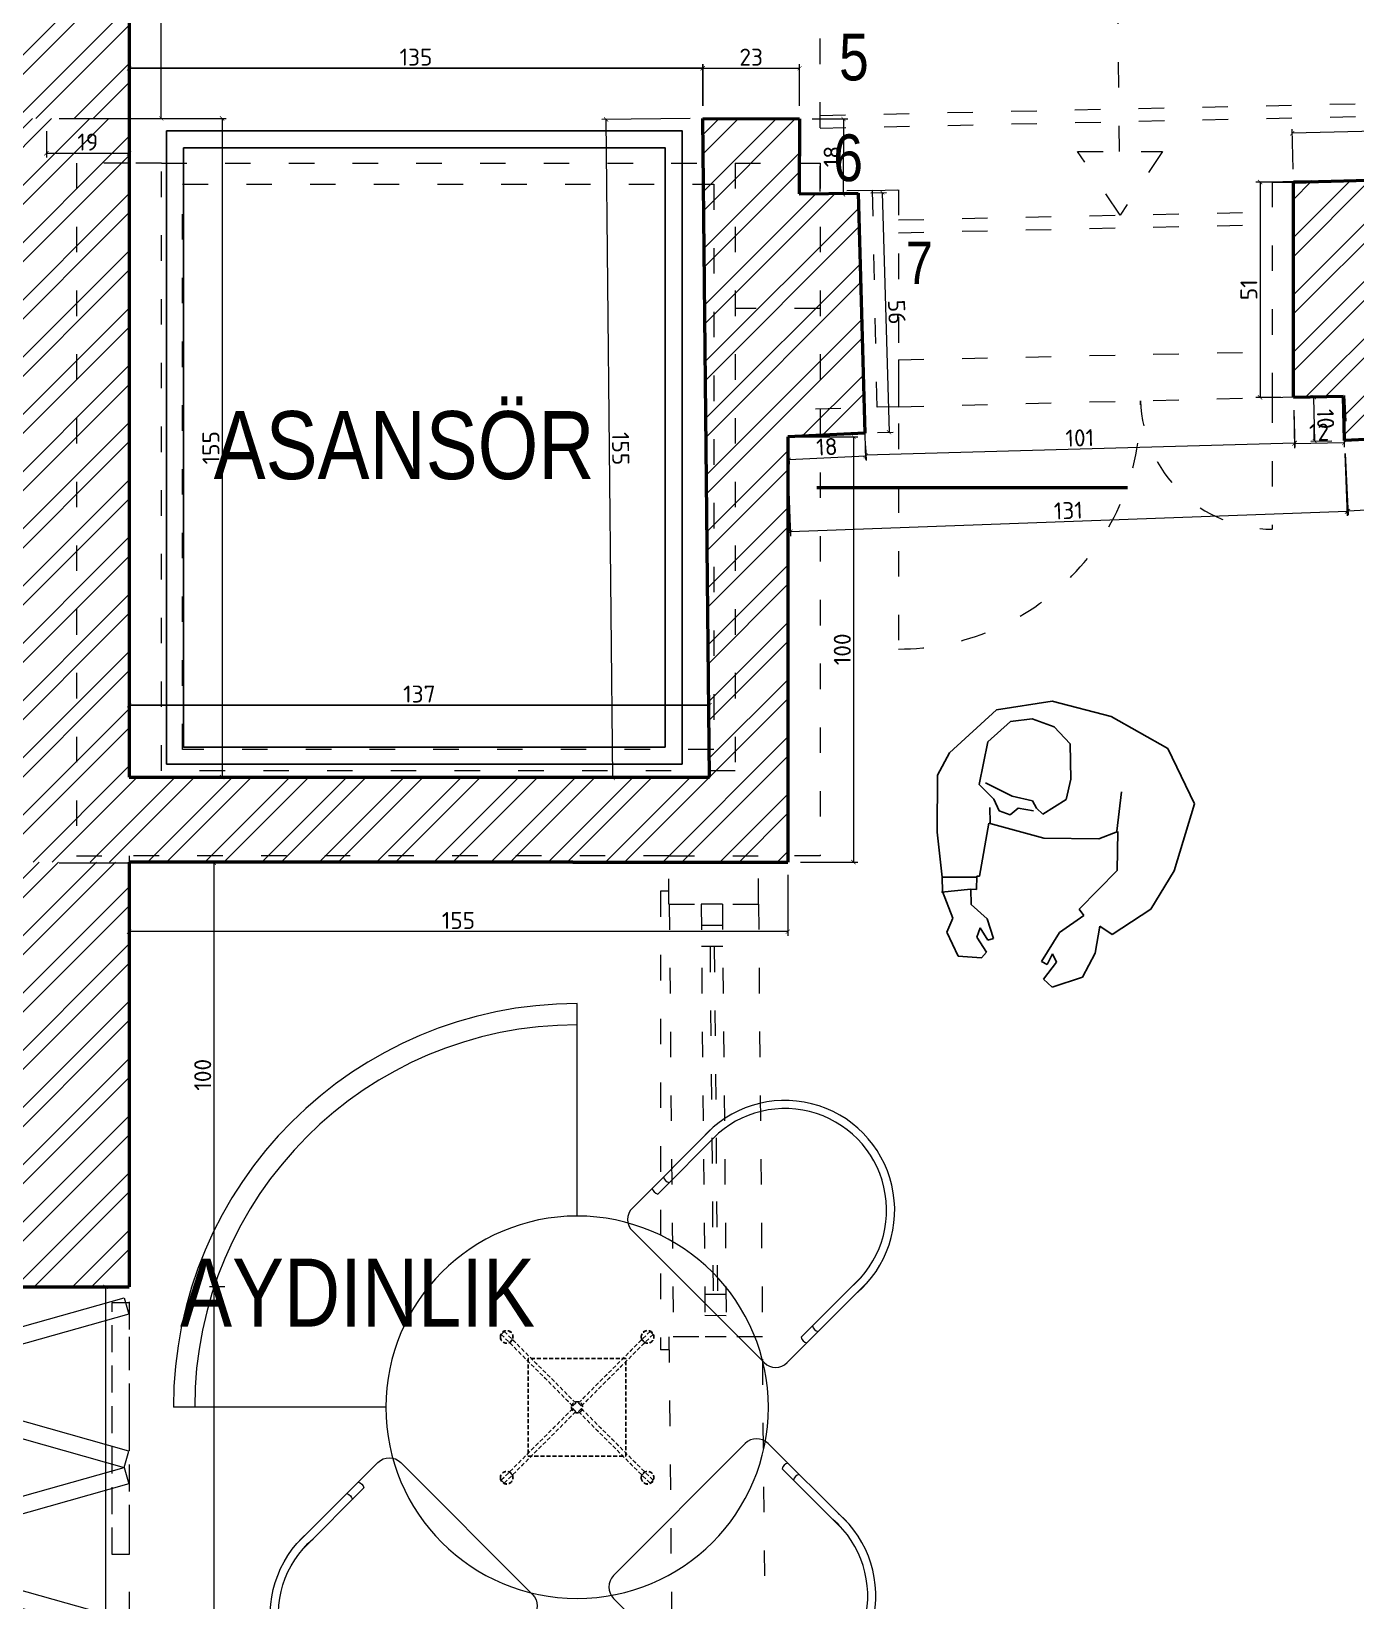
# Model space of a CAD drawing. Header units: inches. Extents: x -10121 to 9010, y 58067 to 62726.
# Drawn here: x 6745 to 7056.6, y 61065 to 61434.3 of the extents above; entities that cross this region are included whole.
import ezdxf

# ---------------------------------------------------------------- set-up
doc = ezdxf.new("R2010")
doc.units = ezdxf.units.IN
for name, pattern in [('ACAD_ISO03W100', [30, 12, -18]), ('HIDDEN', [9.525, 6.35, -3.175]), ('HIDDEN2', [4.7625, 3.175, -1.5875])]:
    doc.linetypes.add(name, pattern=pattern)
for name, color, linetype, lineweight in [('A-DUVAR 0.20', 41, 'Continuous', 20), ('A-DUVAR 0.50', 40, 'Continuous', 50), ('Auto-Olcu', 33, 'Continuous', 15), ('Auto-Silik', 251, 'Continuous', 5), ('Auto-Silik_Cizgiler', 47, 'Continuous', 9), ('Auto-SilikCizgiler', 251, 'Continuous', 9), ('Auto-Tefris', 32, 'Continuous', 9), ('DOOR', 121, 'Continuous', 25), ('MERDIVENLER', 30, 'Continuous', 25)]:
    doc.layers.add(name, color=color, linetype=linetype, lineweight=lineweight)
for name, color, linetype in [('Auto-Hidden', 8, 'HIDDEN2'), ('tefriş - ince', 9, 'Continuous'), ('VİTRACONT', 1, 'Continuous')]:
    doc.layers.add(name, color=color, linetype=linetype)
doc.styles.add('1-20', font='isocpeur.ttf', dxfattribs={"height": 4})
doc.styles.add('STYLE1', font='technic_.ttf')
doc.linetypes.add('BATTING', pattern='A,0.0001,-0.1,[134,ltypeshp.shx,S=0.1,R=0,X=-0.1,Y=0],-0.2,[134,ltypeshp.shx,S=0.1,R=180,X=0.1,Y=0],-0.1', length=0.4001)
doc.dimstyles.new('ölçü 1_20', dxfattribs={"dimtxt": 4, "dimasz": 1, "dimexe": 1, "dimexo": 3, "dimtad": 1, "dimdec": 0, "dimtxsty": '1-20', "dimblk": 'ARCHTICK', "dimcen": 1.5, "dimclrd": 256, "dimclre": 256, "dimclrt": 256, "dimadec": 0, "dimazin": 0, "dimtfac": 1, "dimtdec": 0, "dimtmove": 0, "dimatfit": 3, "dimldrblk": 'ARCHTICK', "dimfxl": 1, "dimlwd": -1, "dimlwe": -1, "dimarcsym": 0})

# ---------------------------------------------------------------- blocks, each defined once
blk = doc.blocks.new('_ARCHTICK')
at = {"color": 0, "linetype": 'ByBlock', "const_width": 0.15}
blk.add_lwpolyline([(-0.5, -0.5), (0.5, 0.5)], dxfattribs=at)
blk = doc.blocks.new('*D608')
at = {"layer": 'Auto-Olcu', "ltscale": 5, "transparency": 16777216}
for p, q in [((7517.18, 61358.31), (7517.91, 61343.73)), ((7517.86, 61344.73), (7054.86, 61321.4)), ((7054.18, 61334.97), (7054.91, 61320.4))]:
    blk.add_line(p, q, dxfattribs=at)
at = {"layer": 'DEFPOINTS', "color": 0, "ltscale": 5, "transparency": 16777216}
for p in [(7517.03, 61361.31), (7054.03, 61337.97), (7054.86, 61321.4)]:
    blk.add_point(p, dxfattribs=at)
at = {"layer": 'Auto-Olcu', "ltscale": 5, "transparency": 16777216}
for p, rotation in [((7517.86, 61344.73), 2.885342304133873), ((7054.86, 61321.4), 182.8853423041339)]:
    blk.add_blockref('_ARCHTICK', p, dxfattribs=dict(at, rotation=rotation))
at = {"layer": 'Auto-Olcu', "ltscale": 5, "transparency": 16777216, "insert": (7286.23, 61335.69), "char_height": 4, "attachment_point": 5, "rotation": 2.8853, "style": '1-20'}
blk.add_mtext('464', dxfattribs=at)
blk = doc.blocks.new('*D609')
at = {"layer": 'Auto-Olcu', "ltscale": 5, "transparency": 16777216}
for p, q in [((7050.77, 61348.3), (7045.82, 61348.17)), ((7047.07, 61337.8), (7046.82, 61348.2)), ((7051.03, 61337.89), (7046.08, 61337.77))]:
    blk.add_line(p, q, dxfattribs=at)
at = {"layer": 'DEFPOINTS', "color": 0, "ltscale": 5, "transparency": 16777216}
for p in [(7046.82, 61348.2), (7053.77, 61348.37), (7054.03, 61337.97)]:
    blk.add_point(p, dxfattribs=at)
at = {"layer": 'Auto-Olcu', "ltscale": 5, "transparency": 16777216}
for p, rotation in [((7046.82, 61348.2), 91.42838175468965), ((7047.07, 61337.8), 271.4283817546897)]:
    blk.add_blockref('_ARCHTICK', p, dxfattribs=dict(at, rotation=rotation))
at = {"layer": 'Auto-Olcu', "ltscale": 5, "transparency": 16777216, "insert": (7049.57, 61343.06), "char_height": 4, "attachment_point": 5, "rotation": 271.4284, "style": '1-20'}
blk.add_mtext('10', dxfattribs=at)
blk = doc.blocks.new('*D610')
at = {"layer": 'Auto-Olcu', "ltscale": 5, "transparency": 16777216}
for p, q in [((7042.08, 61345.16), (7042.24, 61336.23)), ((7053.82, 61345.37), (7053.99, 61336.44)), ((7053.97, 61337.44), (7042.22, 61337.23))]:
    blk.add_line(p, q, dxfattribs=at)
at = {"layer": 'DEFPOINTS', "color": 0, "ltscale": 5, "transparency": 16777216}
for p in [(7042.02, 61348.16), (7053.77, 61348.37), (7042.22, 61337.23)]:
    blk.add_point(p, dxfattribs=at)
at = {"layer": 'Auto-Olcu', "ltscale": 5, "transparency": 16777216}
for p, rotation in [((7042.22, 61337.23), 181.0545866306918), ((7053.97, 61337.44), 1.054586630691814)]:
    blk.add_blockref('_ARCHTICK', p, dxfattribs=dict(at, rotation=rotation))
at = {"layer": 'Auto-Olcu', "ltscale": 5, "transparency": 16777216, "insert": (7048.05, 61339.96), "char_height": 4, "attachment_point": 5, "rotation": 1.0546, "style": '1-20'}
blk.add_mtext('12', dxfattribs=at)
blk = doc.blocks.new('*D611')
at = {"layer": 'Auto-Olcu', "ltscale": 5, "transparency": 16777216}
for p, q in [((6941.08, 61342.3), (6941.32, 61333.56)), ((7042.11, 61345.16), (7042.35, 61336.42)), ((7042.33, 61337.42), (6941.3, 61334.56))]:
    blk.add_line(p, q, dxfattribs=at)
at = {"layer": 'DEFPOINTS', "color": 0, "ltscale": 5, "transparency": 16777216}
for p in [(7042.02, 61348.16), (6940.99, 61345.3), (6941.3, 61334.56)]:
    blk.add_point(p, dxfattribs=at)
at = {"layer": 'Auto-Olcu', "ltscale": 5, "transparency": 16777216}
for p, rotation in [((6941.3, 61334.56), 181.6220243611049), ((7042.33, 61337.42), 1.622024361104888)]:
    blk.add_blockref('_ARCHTICK', p, dxfattribs=dict(at, rotation=rotation))
at = {"layer": 'Auto-Olcu', "ltscale": 5, "transparency": 16777216, "insert": (6991.74, 61338.62), "char_height": 4, "attachment_point": 5, "rotation": 1.622, "style": '1-20'}
blk.add_mtext('101', dxfattribs=at)
blk = doc.blocks.new('*D612')
at = {"layer": 'Auto-Olcu', "ltscale": 5, "transparency": 16777216}
for p, q in [((6923.17, 61335.92), (6923.33, 61332.47)), ((6941.29, 61336.78), (6941.45, 61333.34)), ((6941.41, 61334.33), (6923.28, 61333.47))]:
    blk.add_line(p, q, dxfattribs=at)
at = {"layer": 'DEFPOINTS', "color": 0, "ltscale": 5, "transparency": 16777216}
for p in [(6923.03, 61338.91), (6941.15, 61339.77), (6923.28, 61333.47)]:
    blk.add_point(p, dxfattribs=at)
at = {"layer": 'Auto-Olcu', "ltscale": 5, "transparency": 16777216}
for p, rotation in [((6941.41, 61334.33), 2.719143751830266), ((6923.28, 61333.47), 182.7191437518302)]:
    blk.add_blockref('_ARCHTICK', p, dxfattribs=dict(at, rotation=rotation))
at = {"layer": 'Auto-Olcu', "ltscale": 5, "transparency": 16777216, "insert": (6932.22, 61336.53), "char_height": 4, "attachment_point": 5, "rotation": 2.7191, "style": '1-20'}
blk.add_mtext('18', dxfattribs=at)
blk = doc.blocks.new('*D613')
at = {"layer": 'Auto-Olcu', "ltscale": 5, "transparency": 16777216}
for p, q in [((7054.13, 61334.97), (7054.67, 61320.29)), ((6923.13, 61330.19), (6923.67, 61315.51)), ((7054.63, 61321.29), (6923.63, 61316.51))]:
    blk.add_line(p, q, dxfattribs=at)
at = {"layer": 'DEFPOINTS', "color": 0, "ltscale": 5, "transparency": 16777216}
for p in [(7054.03, 61337.97), (6923.03, 61333.19), (6923.63, 61316.51)]:
    blk.add_point(p, dxfattribs=at)
at = {"layer": 'Auto-Olcu', "ltscale": 5, "transparency": 16777216}
for p, rotation in [((7054.63, 61321.29), 2.089834020549919), ((6923.63, 61316.51), 182.0898340205499)]:
    blk.add_blockref('_ARCHTICK', p, dxfattribs=dict(at, rotation=rotation))
at = {"layer": 'Auto-Olcu', "ltscale": 5, "transparency": 16777216, "insert": (6989.04, 61321.52), "char_height": 4, "attachment_point": 5, "rotation": 2.0898, "style": '1-20'}
blk.add_mtext('131', dxfattribs=at)
blk = doc.blocks.new('*D614')
at = {"layer": 'Auto-Olcu', "ltscale": 5, "transparency": 16777216}
for p, q in [((6926.03, 61338.91), (6939.48, 61338.91)), ((6938.48, 61338.91), (6938.48, 61238.8)), ((6926.03, 61238.8), (6939.48, 61238.8))]:
    blk.add_line(p, q, dxfattribs=at)
at = {"layer": 'DEFPOINTS', "color": 0, "ltscale": 5, "transparency": 16777216}
for p in [(6923.03, 61338.91), (6923.03, 61238.8), (6938.48, 61238.8)]:
    blk.add_point(p, dxfattribs=at)
at = {"layer": 'Auto-Olcu', "ltscale": 5, "transparency": 16777216}
for p, rotation in [((6938.48, 61338.91), 90), ((6938.48, 61238.8), 270)]:
    blk.add_blockref('_ARCHTICK', p, dxfattribs=dict(at, rotation=rotation))
at = {"layer": 'Auto-Olcu', "ltscale": 5, "transparency": 16777216, "insert": (6935.85, 61288.86), "char_height": 4, "attachment_point": 5, "rotation": 90, "style": '1-20'}
blk.add_mtext('100', dxfattribs=at)
blk = doc.blocks.new('*D615')
at = {"layer": 'Auto-Olcu', "ltscale": 5, "transparency": 16777216}
for p, q in [((6768.02, 61235.8), (6768.02, 61221.42)), ((6923.03, 61235.8), (6923.03, 61221.42)), ((6923.03, 61222.42), (6768.02, 61222.42))]:
    blk.add_line(p, q, dxfattribs=at)
at = {"layer": 'DEFPOINTS', "color": 0, "ltscale": 5, "transparency": 16777216}
for p in [(6768.02, 61238.8), (6923.03, 61238.8), (6768.02, 61222.42)]:
    blk.add_point(p, dxfattribs=at)
at = {"layer": 'Auto-Olcu', "ltscale": 5, "transparency": 16777216, "rotation": 180}
blk.add_blockref('_ARCHTICK', (6768.02, 61222.42), dxfattribs=at)
at = {"layer": 'Auto-Olcu', "ltscale": 5, "transparency": 16777216}
blk.add_blockref('_ARCHTICK', (6923.03, 61222.42), dxfattribs=at)
at = {"layer": 'Auto-Olcu', "ltscale": 5, "transparency": 16777216, "insert": (6845.52, 61225.05), "char_height": 4, "attachment_point": 5, "style": '1-20'}
blk.add_mtext('155', dxfattribs=at)
blk = doc.blocks.new('*D616')
at = {"layer": 'Auto-Olcu', "ltscale": 5, "transparency": 16777216}
for p, q in [((6790.54, 61238.63), (6786.97, 61238.63)), ((6787.97, 61238.63), (6787.97, 61138.83)), ((6790.54, 61138.83), (6786.97, 61138.83))]:
    blk.add_line(p, q, dxfattribs=at)
at = {"layer": 'DEFPOINTS', "color": 0, "ltscale": 5, "transparency": 16777216}
for p in [(6793.54, 61238.63), (6787.97, 61138.83), (6793.54, 61138.83)]:
    blk.add_point(p, dxfattribs=at)
at = {"layer": 'Auto-Olcu', "ltscale": 5, "transparency": 16777216}
for p, rotation in [((6787.97, 61238.63), 90), ((6787.97, 61138.83), 270)]:
    blk.add_blockref('_ARCHTICK', p, dxfattribs=dict(at, rotation=rotation))
at = {"layer": 'Auto-Olcu', "ltscale": 5, "transparency": 16777216, "insert": (6785.34, 61188.73), "char_height": 4, "attachment_point": 5, "rotation": 90, "style": '1-20'}
blk.add_mtext('100', dxfattribs=at)
blk = doc.blocks.new('*D617')
at = {"layer": 'Auto-Olcu', "ltscale": 5, "transparency": 16777216}
for p, q in [((6751.54, 61138.83), (6763.45, 61138.83)), ((6762.45, 61138.83), (6762.45, 60654.95)), ((6751.54, 60654.95), (6763.45, 60654.95))]:
    blk.add_line(p, q, dxfattribs=at)
at = {"layer": 'DEFPOINTS', "color": 0, "ltscale": 5, "transparency": 16777216}
for p in [(6748.54, 61138.83), (6748.54, 60654.95), (6762.45, 60654.95)]:
    blk.add_point(p, dxfattribs=at)
at = {"layer": 'Auto-Olcu', "ltscale": 5, "transparency": 16777216}
for p, rotation in [((6762.45, 61138.83), 90), ((6762.45, 60654.95), 270)]:
    blk.add_blockref('_ARCHTICK', p, dxfattribs=dict(at, rotation=rotation))
at = {"layer": 'Auto-Olcu', "ltscale": 5, "transparency": 16777216, "insert": (6759.83, 60896.89), "char_height": 4, "attachment_point": 5, "rotation": 90, "style": '1-20'}
blk.add_mtext('484', dxfattribs=at)
blk = doc.blocks.new('*D619')
at = {"layer": 'Auto-Olcu', "ltscale": 5, "transparency": 16777216}
for p, q in [((6751.54, 61238.63), (6788.95, 61238.63)), ((6787.95, 61238.63), (6787.95, 60554.72)), ((6751.54, 60554.72), (6788.95, 60554.72))]:
    blk.add_line(p, q, dxfattribs=at)
at = {"layer": 'DEFPOINTS', "color": 0, "ltscale": 5, "transparency": 16777216}
for p in [(6748.54, 61238.63), (6748.54, 60554.72), (6787.95, 60554.72)]:
    blk.add_point(p, dxfattribs=at)
at = {"layer": 'Auto-Olcu', "ltscale": 5, "transparency": 16777216}
for p, rotation in [((6787.95, 61238.63), 90), ((6787.95, 60554.72), 270)]:
    blk.add_blockref('_ARCHTICK', p, dxfattribs=dict(at, rotation=rotation))
at = {"layer": 'Auto-Olcu', "ltscale": 5, "transparency": 16777216, "insert": (6785.33, 60896.67), "char_height": 4, "attachment_point": 5, "rotation": 90, "style": '1-20'}
blk.add_mtext('684', dxfattribs=at)
blk = doc.blocks.new('*D624')
at = {"layer": 'Auto-Olcu', "ltscale": 5, "transparency": 16777216}
for p, q in [((6771.03, 61413.8), (6790.9, 61413.8)), ((6789.9, 61413.8), (6789.9, 61258.8)), ((6771.03, 61258.8), (6790.9, 61258.8))]:
    blk.add_line(p, q, dxfattribs=at)
at = {"layer": 'DEFPOINTS', "color": 0, "ltscale": 5, "transparency": 16777216}
for p in [(6768.03, 61413.8), (6768.03, 61258.8), (6789.9, 61258.8)]:
    blk.add_point(p, dxfattribs=at)
at = {"layer": 'Auto-Olcu', "ltscale": 5, "transparency": 16777216}
for p, rotation in [((6789.9, 61413.8), 90), ((6789.9, 61258.8), 270)]:
    blk.add_blockref('_ARCHTICK', p, dxfattribs=dict(at, rotation=rotation))
at = {"layer": 'Auto-Olcu', "ltscale": 5, "transparency": 16777216, "insert": (6787.27, 61336.3), "char_height": 4, "attachment_point": 5, "rotation": 90, "style": '1-20'}
blk.add_mtext('155', dxfattribs=at)
blk = doc.blocks.new('*D626')
at = {"layer": 'Auto-Olcu', "ltscale": 5, "transparency": 16777216}
for p, q in [((6900.03, 61413.77), (6879.28, 61413.56)), ((6881.86, 61258.57), (6880.28, 61413.57)), ((6901.6, 61258.77), (6880.86, 61258.56))]:
    blk.add_line(p, q, dxfattribs=at)
at = {"layer": 'DEFPOINTS', "color": 0, "ltscale": 5, "transparency": 16777216}
for p in [(6880.28, 61413.57), (6903.03, 61413.8), (6904.6, 61258.8)]:
    blk.add_point(p, dxfattribs=at)
at = {"layer": 'Auto-Olcu', "ltscale": 5, "transparency": 16777216}
for p, rotation in [((6880.28, 61413.57), 90.5818153687293), ((6881.86, 61258.57), 270.5818153687293)]:
    blk.add_blockref('_ARCHTICK', p, dxfattribs=dict(at, rotation=rotation))
at = {"layer": 'Auto-Olcu', "ltscale": 5, "transparency": 16777216, "insert": (6883.69, 61336.1), "char_height": 4, "attachment_point": 5, "rotation": 270.5818, "style": '1-20'}
blk.add_mtext('155', dxfattribs=at)
blk = doc.blocks.new('*D627')
at = {"layer": 'Auto-Olcu', "ltscale": 5, "transparency": 16777216}
for p, q in [((6748.56, 61410.81), (6748.55, 61404.61)), ((6768.02, 61410.8), (6768.02, 61404.61)), ((6748.55, 61405.61), (6768.02, 61405.61))]:
    blk.add_line(p, q, dxfattribs=at)
at = {"layer": 'DEFPOINTS', "color": 0, "ltscale": 5, "transparency": 16777216}
for p in [(6748.56, 61413.81), (6768.03, 61413.8), (6768.02, 61405.61)]:
    blk.add_point(p, dxfattribs=at)
at = {"layer": 'Auto-Olcu', "ltscale": 5, "transparency": 16777216}
for p, rotation in [((6748.55, 61405.61), 179.9821032922821), ((6768.02, 61405.61), 359.9821032922821)]:
    blk.add_blockref('_ARCHTICK', p, dxfattribs=dict(at, rotation=rotation))
at = {"layer": 'Auto-Olcu', "ltscale": 5, "transparency": 16777216, "insert": (6758.29, 61408.23), "char_height": 4, "attachment_point": 5, "rotation": 359.9821, "style": '1-20'}
blk.add_mtext('19', dxfattribs=at)
blk = doc.blocks.new('*D629')
at = {"layer": 'Auto-Olcu', "ltscale": 5, "transparency": 16777216}
for p, q in [((6903.03, 61416.8), (6903.03, 61426.61)), ((6903.03, 61425.61), (6925.79, 61425.61)), ((6925.79, 61416.75), (6925.79, 61426.61))]:
    blk.add_line(p, q, dxfattribs=at)
at = {"layer": 'DEFPOINTS', "color": 0, "ltscale": 5, "transparency": 16777216}
for p in [(6925.79, 61425.61), (6903.03, 61413.8), (6925.79, 61413.75)]:
    blk.add_point(p, dxfattribs=at)
at = {"layer": 'Auto-Olcu', "ltscale": 5, "transparency": 16777216, "rotation": 180}
blk.add_blockref('_ARCHTICK', (6903.03, 61425.61), dxfattribs=at)
at = {"layer": 'Auto-Olcu', "ltscale": 5, "transparency": 16777216}
blk.add_blockref('_ARCHTICK', (6925.79, 61425.61), dxfattribs=at)
at = {"layer": 'Auto-Olcu', "ltscale": 5, "transparency": 16777216, "insert": (6914.41, 61428.23), "char_height": 4, "attachment_point": 5, "style": '1-20'}
blk.add_mtext('23', dxfattribs=at)
blk = doc.blocks.new('*D630')
at = {"layer": 'Auto-Olcu', "ltscale": 5, "transparency": 16777216}
for p, q in [((6928.79, 61413.73), (6937.13, 61413.68)), ((6936.13, 61413.68), (6936.02, 61395.96)), ((6928.68, 61396.01), (6937.02, 61395.96))]:
    blk.add_line(p, q, dxfattribs=at)
at = {"layer": 'DEFPOINTS', "color": 0, "ltscale": 5, "transparency": 16777216}
for p in [(6925.79, 61413.75), (6925.68, 61396.03), (6936.02, 61395.96)]:
    blk.add_point(p, dxfattribs=at)
at = {"layer": 'Auto-Olcu', "ltscale": 5, "transparency": 16777216}
for p, rotation in [((6936.13, 61413.68), 89.63856611540585), ((6936.02, 61395.96), 269.6385661154059)]:
    blk.add_blockref('_ARCHTICK', p, dxfattribs=dict(at, rotation=rotation))
at = {"layer": 'Auto-Olcu', "ltscale": 5, "transparency": 16777216, "insert": (6933.45, 61404.84), "char_height": 4, "attachment_point": 5, "rotation": 89.6386, "style": '1-20'}
blk.add_mtext('18', dxfattribs=at)
blk = doc.blocks.new('*D631')
at = {"layer": 'Auto-Olcu', "ltscale": 5, "transparency": 16777216}
for p, q in [((6942.55, 61396.29), (6946.25, 61396.4)), ((6945.25, 61396.37), (6946.85, 61339.94)), ((6944.15, 61339.86), (6947.85, 61339.96))]:
    blk.add_line(p, q, dxfattribs=at)
at = {"layer": 'DEFPOINTS', "color": 0, "ltscale": 5, "transparency": 16777216}
for p in [(6939.55, 61396.21), (6941.15, 61339.77), (6946.85, 61339.94)]:
    blk.add_point(p, dxfattribs=at)
at = {"layer": 'Auto-Olcu', "ltscale": 5, "transparency": 16777216}
for p, rotation in [((6945.25, 61396.37), 91.62202436107081), ((6946.85, 61339.94), 271.6220243610708)]:
    blk.add_blockref('_ARCHTICK', p, dxfattribs=dict(at, rotation=rotation))
at = {"layer": 'Auto-Olcu', "ltscale": 5, "transparency": 16777216, "insert": (6948.68, 61368.23), "char_height": 4, "attachment_point": 5, "rotation": 271.622, "style": '1-20'}
blk.add_mtext('56', dxfattribs=at)
blk = doc.blocks.new('*D632')
at = {"layer": 'Auto-Olcu', "ltscale": 5, "transparency": 16777216}
for p, q in [((7039.02, 61398.83), (7033.16, 61398.83)), ((7034.16, 61398.83), (7034.16, 61348.16)), ((7039.02, 61348.16), (7033.16, 61348.16))]:
    blk.add_line(p, q, dxfattribs=at)
at = {"layer": 'DEFPOINTS', "color": 0, "ltscale": 5, "transparency": 16777216}
for p in [(7042.02, 61398.83), (7034.16, 61348.16), (7042.02, 61348.16)]:
    blk.add_point(p, dxfattribs=at)
at = {"layer": 'Auto-Olcu', "ltscale": 5, "transparency": 16777216}
for p, rotation in [((7034.16, 61398.83), 90), ((7034.16, 61348.16), 270)]:
    blk.add_blockref('_ARCHTICK', p, dxfattribs=dict(at, rotation=rotation))
at = {"layer": 'Auto-Olcu', "ltscale": 5, "transparency": 16777216, "insert": (7031.53, 61373.49), "char_height": 4, "attachment_point": 5, "rotation": 90, "style": '1-20'}
blk.add_mtext('51', dxfattribs=at)
blk = doc.blocks.new('*D633')
at = {"layer": 'Auto-Olcu', "ltscale": 5, "transparency": 16777216}
for p, q in [((6751.56, 61557.46), (6776.59, 61557.46)), ((6775.59, 61413.81), (6775.59, 61557.46)), ((6751.56, 61413.81), (6776.59, 61413.81))]:
    blk.add_line(p, q, dxfattribs=at)
at = {"layer": 'DEFPOINTS', "color": 0, "ltscale": 5, "transparency": 16777216}
for p in [(6748.56, 61557.46), (6775.59, 61557.46), (6748.56, 61413.81)]:
    blk.add_point(p, dxfattribs=at)
at = {"layer": 'Auto-Olcu', "ltscale": 5, "transparency": 16777216}
for p, rotation in [((6775.59, 61557.46), 90), ((6775.59, 61413.81), 270)]:
    blk.add_blockref('_ARCHTICK', p, dxfattribs=dict(at, rotation=rotation))
at = {"layer": 'Auto-Olcu', "ltscale": 5, "transparency": 16777216, "insert": (6772.96, 61485.63), "char_height": 4, "attachment_point": 5, "rotation": 90, "style": '1-20'}
blk.add_mtext('144', dxfattribs=at)
blk = doc.blocks.new('*D661')
at = {"layer": 'Auto-Olcu', "ltscale": 5, "transparency": 16777216}
for p, q in [((7192.85, 61414.38), (7041.71, 61410.3)), ((7193.08, 61405.91), (7192.82, 61415.38)), ((7041.94, 61401.83), (7041.68, 61411.3))]:
    blk.add_line(p, q, dxfattribs=at)
at = {"layer": 'DEFPOINTS', "color": 0, "ltscale": 5, "transparency": 16777216}
for p in [(7041.71, 61410.3), (7193.16, 61402.91), (7042.02, 61398.83)]:
    blk.add_point(p, dxfattribs=at)
at = {"layer": 'Auto-Olcu', "ltscale": 5, "transparency": 16777216}
for p, rotation in [((7192.85, 61414.38), 1.545318597357266), ((7041.71, 61410.3), 181.5453185973573)]:
    blk.add_blockref('_ARCHTICK', p, dxfattribs=dict(at, rotation=rotation))
at = {"layer": 'Auto-Olcu', "ltscale": 5, "transparency": 16777216, "insert": (7117.21, 61414.97), "char_height": 4, "attachment_point": 5, "rotation": 1.5453, "style": '1-20'}
blk.add_mtext('151', dxfattribs=at)
blk = doc.blocks.new('KŞKLŞ')
at = {"layer": 'tefriş - ince'}
for p, q in [((25415.28, -39871.56), (25402.32, -39875.06)), ((25421.12, -39872.84), (25415.28, -39871.56)), ((25433.87, -39880.77), (25421.12, -39872.84)), ((25402.32, -39875.06), (25392.5, -39879.01)), ((25389.25, -39880.04), (25383.87, -39884.09)), ((25391.54, -39886.35), (25389.06, -39879.81)), ((25392.5, -39879.01), (25389.25, -39880.04)), ((25394.67, -39887), (25392.49, -39879.22)), ((25415.82, -39881.56), (25413.39, -39885.83)), ((25426.04, -39880.83), (25415.82, -39881.56)), ((25432.11, -39884.66), (25426.04, -39880.83)), ((25439.34, -39892.82), (25433.87, -39880.77)), ((25380.31, -39883.62), (25375.56, -39887.72)), ((25383.87, -39884.09), (25380.31, -39883.62)), ((25416.57, -39882.89), (25415.22, -39889.78)), ((25434.08, -39889.47), (25432.11, -39884.66)), ((25375.56, -39887.72), (25376.65, -39893.1)), ((25385.84, -39891.87), (25388.08, -39887.37)), ((25388.08, -39887.37), (25391.54, -39886.35)), ((25391.54, -39886.35), (25391.87, -39887.65)), ((25391.87, -39887.65), (25394.9, -39886.81)), ((25394.9, -39886.81), (25395.06, -39887.46)), ((25395.06, -39887.46), (25407.64, -39886.26)), ((25407.64, -39886.26), (25407.72, -39899.61)), ((25407.84, -39886.49), (25411.3, -39885.47)), ((25411.13, -39887.79), (25410.93, -39890.53)), ((25413.39, -39885.83), (25411.13, -39887.79)), ((25378.29, -39893.85), (25381.06, -39890.67)), ((25381.06, -39890.67), (25383.38, -39890.84)), ((25383.38, -39890.84), (25381.07, -39893.42)), ((25381.84, -39894.54), (25385.84, -39891.87)), ((25410.93, -39890.53), (25412.94, -39891.94)), ((25412.94, -39891.94), (25413.31, -39895.57)), ((25415.22, -39889.78), (25415.49, -39894.67)), ((25433.68, -39894.95), (25434.08, -39889.47)), ((25376.65, -39893.1), (25378.29, -39893.85)), ((25381.07, -39893.42), (25381.84, -39894.54)), ((25414.12, -39896.06), (25413.14, -39897.89)), ((25415.49, -39894.67), (25414.12, -39896.06)), ((25430.8, -39899.61), (25433.68, -39894.95)), ((25439.56, -39907.24), (25439.34, -39892.82)), ((25407.72, -39899.61), (25411.04, -39912.15)), ((25413.14, -39897.89), (25417.9, -39902.27)), ((25422.79, -39901.99), (25430.8, -39899.61)), ((25417.9, -39902.27), (25422.79, -39901.99)), ((25379.66, -39906.88), (25379.34, -39908.34)), ((25387.33, -39909.14), (25379.66, -39906.88)), ((25435.93, -39922.02), (25439.56, -39907.24)), ((25375.73, -39908.5), (25374.49, -39910.95)), ((25374.49, -39910.95), (25378.69, -39917.19)), ((25380.47, -39910.33), (25375.73, -39908.5)), ((25379.34, -39908.34), (25382.05, -39908.96)), ((25382.05, -39908.96), (25380.47, -39910.33)), ((25392.72, -39913.56), (25387.33, -39909.14)), ((25393.88, -39912.16), (25392.72, -39913.56)), ((25405.08, -39918.28), (25393.88, -39912.16)), ((25411.04, -39912.15), (25413.93, -39915.96)), ((25413.95, -39915.75), (25423.16, -39914.31)), ((25378.69, -39917.19), (25384.95, -39918.5)), ((25384.95, -39918.5), (25391.35, -39917.91)), ((25391.35, -39917.91), (25390.26, -39921.22)), ((25413.93, -39915.96), (25405.08, -39918.28)), ((25390.26, -39921.22), (25398.41, -39928.38)), ((25425.07, -39931.61), (25435.93, -39922.02)), ((25398.41, -39928.38), (25408.58, -39931.25)), ((25408.58, -39931.25), (25425.07, -39931.61))]:
    blk.add_line(p, q, dxfattribs=at)
blk = doc.blocks.new('45')
at = {"layer": 'Auto-Hidden', "ltscale": 0.3}
for p, q in [((177649.71, -24069.94), (177649.01, -24070.65)), ((177665.85, -24087.49), (177649.01, -24070.65)), ((177666.56, -24086.79), (177649.71, -24069.94)), ((177667.19, -24086.79), (177684.03, -24069.94)), ((177667.89, -24087.49), (177684.74, -24070.65)), ((177684.03, -24069.94), (177684.74, -24070.65)), ((177651.63, -24071.85), (177650.92, -24072.56)), ((177682.12, -24071.85), (177682.82, -24072.56)), ((177665.85, -24088.12), (177649.01, -24104.97)), ((177666.56, -24088.83), (177649.71, -24105.67)), ((177666.56, -24086.79), (177665.85, -24087.49)), ((177666.56, -24088.83), (177665.85, -24088.12)), ((177667.19, -24086.79), (177667.89, -24087.49)), ((177667.19, -24088.83), (177667.89, -24088.12)), ((177667.19, -24088.83), (177684.03, -24105.67)), ((177667.89, -24088.12), (177684.74, -24104.97)), ((177651.63, -24103.76), (177650.92, -24103.05)), ((177682.12, -24103.76), (177682.82, -24103.05)), ((177649.71, -24105.67), (177649.01, -24104.97)), ((177684.03, -24105.67), (177684.74, -24104.97))]:
    blk.add_line(p, q, dxfattribs=at)
blk.add_lwpolyline([(177678.37, -24099.31), (177655.37, -24099.31), (177655.37, -24076.31), (177678.37, -24076.31)], close=True, dxfattribs=at)
for centre, radius in [((177650.29, -24071.24), 1.48), ((177683.45, -24071.24), 1.48), ((177666.87, -24087.81), 1.32), ((177650.29, -24104.38), 1.48), ((177683.45, -24104.38), 1.48)]:
    blk.add_circle(centre, radius, dxfattribs=at)
at = {"layer": 'Auto-Tefris', "linetype": 'Continuous'}
blk.add_circle((177666.87, -24087.81), 45, dxfattribs=at)
blk = doc.blocks.new('RT2')
at = {"layer": 'Auto-Tefris'}
for p, q in [((142.89, -17093.63), (114.98, -17118.61)), ((190.59, -17139.05), (150.31, -17094.04)), ((137.92, -17101.6), (116.81, -17120.49)), ((162.74, -17171.03), (190.18, -17146.47)), ((161.05, -17169.01), (181.71, -17150.52)), ((114.32, -17166.72), (114.35, -17166.76)), ((114.35, -17166.76), (114.32, -17166.72))]:
    blk.add_line(p, q, dxfattribs=at)
for centre, radius, start, end in [((146.39, -17097.54), 5.25, 41.8311, 131.8311), ((135.4, -17102.1), 2.58, 11.2162, 72.446), ((131.48, -17105.6), 2.58, 11.2162, 72.446), ((140.83, -17143.03), 35.56, 127.0222, 315.6258), ((140.83, -17143.03), 32.93, 127.0222, 315.6258), ((186.68, -17142.55), 5.25, 311.8311, 41.8311), ((180.94, -17152.98), 2.58, 11.2162, 72.446), ((177.02, -17156.48), 2.58, 11.2162, 72.446)]:
    blk.add_arc(centre, radius, start, end, dxfattribs=at)

msp = doc.modelspace()

# ---------------------------------------------------------------- hatches: boundary and pattern name
at = {"layer": 'Auto-Silik_Cizgiler'}
h = msp.add_hatch(dxfattribs=at)
h.set_pattern_fill('ANSI32', color=256)
h.set_pattern_definition([(45, (28808.922, 46545.344), (-6.735192, 6.735192), []), (45, (28813.412, 46545.344), (-6.735192, 6.735192), [])])
h.paths.add_polyline_path([(6768.02, 61413.81), (6733.54, 61413.81), (6733.54, 61557.46), (6768.02, 61557.46)])
h = msp.add_hatch(dxfattribs=at)
h.set_pattern_fill('ANSI32', color=256)
h.set_pattern_definition([(45, (-13463.558, 83650.127), (-6.735192, 6.735192), []), (45, (-13459.067, 83650.127), (-6.735192, 6.735192), [])])
h.paths.add_polyline_path([(6733.54, 61338.39), (6733.54, 61364.22), (6733.54, 61413.81), (6768.03, 61413.8), (6768.03, 61258.8), (6904.6, 61258.8), (6903.03, 61413.76), (6925.79, 61413.75), (6925.68, 61396.03), (6939.55, 61396.21), (6941.15, 61339.77), (6923.03, 61338.91), (6923.03, 61238.8), (6733.54, 61238.8), (6733.54, 61339.1)])
h = msp.add_hatch(dxfattribs=at)
h.set_pattern_fill('ANSI32', color=256)
h.set_pattern_definition([(45, (27518.6635, 50678.464), (-6.735192, 6.735192), []), (45, (27523.154, 50678.464), (-6.735192, 6.735192), [])])
h.paths.add_polyline_path([(6733.54, 61238.8), (6768.02, 61238.8), (6768.02, 61138.83), (6733.54, 61138.83)])

# ---------------------------------------------------------------- linework, layer by layer
at = {"layer": 'A-DUVAR 0.20', "linetype": 'ACAD_ISO03W100', "ltscale": 0.5}
msp.add_line((6768.03, 61364.22), (6768.03, 61701.08), dxfattribs=at)
at = {"layer": 'A-DUVAR 0.50'}
for p, q in [((6768.01, 61557.46), (6768.03, 61413.81)), ((6768.03, 61413.81), (6768.03, 61413.8)), ((6768.03, 61413.8), (6768.03, 61258.8)), ((6903.03, 61413.76), (6925.79, 61413.75)), ((6904.6, 61258.8), (6903.03, 61413.76)), ((6925.79, 61413.75), (6925.68, 61396.03)), ((7042.02, 61398.83), (7193.16, 61402.91)), ((7042.02, 61348.16), (7042.02, 61398.83)), ((6925.68, 61396.03), (6939.55, 61396.21)), ((6939.55, 61396.21), (6941.15, 61339.77)), ((7517.03, 61361.31), (7054.03, 61337.97)), ((7053.77, 61348.37), (7042.02, 61348.16)), ((7054.03, 61337.97), (7053.77, 61348.37)), ((6941.15, 61339.77), (6923.03, 61338.91)), ((6768.03, 61258.8), (6904.6, 61258.8)), ((6768.02, 61238.8), (6768.02, 61138.83)), ((6768.02, 61238.8), (6768.02, 61138.83)), ((6733.48, 61138.83), (6768.02, 61138.83)), ((6733.48, 61138.83), (6768.02, 61138.83))]:
    msp.add_line(p, q, dxfattribs=at)
for points in [[(6923.03, 61338.91), (6923.03, 61238.8)], [(6872.42, 61238.8), (6768.02, 61238.8)], [(6872.42, 61238.8), (6923.03, 61238.8)]]:
    msp.add_lwpolyline(points, dxfattribs=at)
at = {"layer": 'A-DUVAR 0.50', "linetype": 'BATTING', "ltscale": 15}
msp.add_lwpolyline([(6929.84, 61326.96), (7002.93, 61326.96)], dxfattribs=at)
at = {"layer": 'Auto-Silik', "linetype": 'HIDDEN'}
msp.add_lwpolyline([(6768.02, 61075.83), (6764.02, 61075.83), (6764.02, 61135.12), (6768.02, 61135.12)], close=True, dxfattribs=at)
at = {"layer": 'Auto-Silik_Cizgiler'}
for p, q in [((7042.02, 61354.33), (7087.75, 61400.06)), ((7042.02, 61358.82), (7083.14, 61399.94)), ((7042.02, 61367.8), (7073.91, 61399.69)), ((7042.02, 61372.29), (7069.3, 61399.56)), ((7042.02, 61381.27), (7060.07, 61399.32)), ((7042.02, 61385.76), (7055.45, 61399.19)), ((7042.02, 61394.74), (7046.22, 61398.94)), ((7045.04, 61348.37), (7096.98, 61400.31)), ((7049.53, 61348.37), (7101.6, 61400.44)), ((7053.88, 61343.74), (7110.83, 61400.69)), ((7053.99, 61339.36), (7115.44, 61400.81))]:
    msp.add_line(p, q, dxfattribs=at)
at = {"layer": 'Auto-SilikCizgiler', "color": 1, "linetype": 'ACAD_ISO03W100', "ltscale": 0.5, "true_color": 0xe60000}
for p, q in [((6768.05, 61403.3), (6768.05, 61557.66)), ((6930.61, 61396.61), (6930.61, 61464.54)), ((6768.05, 61403.3), (6755.61, 61403.3)), ((6755.61, 61403.3), (6755.61, 61240.3)), ((6775.61, 61403.3), (6768.05, 61403.3)), ((6775.61, 61403.3), (6910.61, 61403.3)), ((6910.61, 61403.3), (6930.61, 61403.3)), ((6930.61, 61403.3), (6930.61, 61345.5)), ((7042.04, 61399.02), (7042.05, 61348.27)), ((6944.05, 61345.83), (6942.95, 61396.88)), ((6930.61, 61369.05), (6910.61, 61369.05)), ((6949.05, 61357), (6949.05, 61288.94)), ((6929.54, 61345.47), (6944.05, 61345.83)), ((6949.05, 61345.95), (7037.05, 61348.15)), ((7037.05, 61348.15), (7037.05, 61317.14)), ((7042.05, 61348.27), (7054.05, 61348.57)), ((6930.61, 61345.5), (6930.61, 61240.3)), ((6755.61, 61240.3), (6768.05, 61240.3)), ((6895.06, 61240.3), (6768.05, 61240.3)), ((6768.05, 61240.3), (6768.05, 61127.05)), ((6895.06, 61228.88), (6895.06, 61240.3)), ((6895.06, 61240.3), (6916.12, 61240.3)), ((6930.61, 61240.3), (6916.12, 61240.3)), ((6916.12, 61228.89), (6916.12, 61240.3)), ((6895.06, 61228.88), (6916.12, 61228.89)), ((6902.63, 61228.88), (6903.58, 61127.05)), ((6907.63, 61228.89), (6908.58, 61127.04)), ((6916.12, 61228.89), (6917.07, 61127.03)), ((6904.72, 61218.89), (6905.48, 61137.04)), ((6905.72, 61218.89), (6906.48, 61137.04)), ((6768.05, 61127.05), (6768.05, 61031.79)), ((6895.06, 61127.05), (6895.95, 61031.79)), ((6917.07, 61127.03), (6895.06, 61127.05)), ((6918.02, 61025.79), (6917.07, 61127.03))]:
    msp.add_line(p, q, dxfattribs=at)
for points in [[(7001.06, 61406.05), (7000.68, 61441.05), (7000.41, 61466.05), (7000.13, 61491.05), (6999.86, 61516.05), (6999.4, 61558.19)], [(6930.61, 61414.52), (7072.2, 61417.6)], [(6930.67, 61411.53), (7071.36, 61414.58)], [(6910.61, 61403.3), (6910.61, 61260.3), (6775.61, 61260.3), (6775.61, 61403.3)], [(7196.14, 61402.35), (7042.04, 61399.02)], [(7037.05, 61398.91), (7037.05, 61348.15), (7042.05, 61348.27), (7042.04, 61399.02)], [(7037.05, 61398.91), (7042.04, 61399.02)], [(6942.95, 61396.88), (6930.61, 61396.61)], [(6949.05, 61397.01), (6949.05, 61345.95), (6944.05, 61345.83), (6942.95, 61396.88), (6949.05, 61397.01)], [(6949.05, 61389.92), (7037.05, 61391.83)], [(6949.05, 61386.92), (7037.11, 61388.83)], [(6949.05, 61357), (7037.05, 61358.91)], [(7054.05, 61348.57), (7054.58, 61338.02)], [(7095.34, 61340.09), (7054.58, 61338.02)], [(6895.06, 61231.92), (6893.07, 61231.93)], [(6893.07, 61231.93), (6893.1, 61123.99)], [(6895.12, 61228.88), (6896.07, 61127.02)], [(6907.63, 61228.89), (6902.63, 61228.89)], [(6907.67, 61223.89), (6902.67, 61223.89)], [(6907.72, 61218.89), (6902.72, 61218.89)], [(6908.48, 61137.04), (6903.48, 61137.05)], [(6908.53, 61132.04), (6903.53, 61132.05)], [(6908.56, 61127.04), (6903.58, 61127.05)], [(6895.09, 61124.01), (6893.1, 61123.99)]]:
    msp.add_lwpolyline(points, dxfattribs=at)
for points in [[(7001.22, 61391.05), (6991.22, 61406.05), (7011.22, 61406.05), (7001.22, 61391.05)], [(6780.61, 61398.3), (6905.61, 61398.3), (6905.61, 61265.3), (6780.61, 61265.3)]]:
    msp.add_lwpolyline(points, close=True, dxfattribs=at)
for centre, radius, start, end in [((6949.05, 61345.95), 57.02, 270, 1.4284), ((7037.05, 61348.15), 31.01, 181.4284, 270)]:
    msp.add_arc(centre, radius, start, end, dxfattribs=at)
at = {"layer": 'Auto-Tefris', "ltscale": 2}
for p, q in [((6873.45, 61155.48), (6873.45, 61205.48)), ((6828.45, 61110.48), (6778.45, 61110.48))]:
    msp.add_line(p, q, dxfattribs=at)
for points in [[(6710.88, 61116.29), (6709.79, 61120.14), (6766.85, 61136.26), (6767.94, 61132.41)], [(6710.88, 61116.29), (6709.79, 61112.44), (6766.85, 61096.32), (6767.94, 61100.17)], [(6710.88, 61076.34), (6709.79, 61080.19), (6766.85, 61096.32), (6767.94, 61092.47)], [(6710.88, 61076.34), (6709.79, 61072.49), (6766.85, 61056.37), (6767.94, 61060.22)]]:
    msp.add_lwpolyline(points, close=True, dxfattribs=at)
for radius in [95, 90]:
    msp.add_arc((6873.45, 61110.48), radius, 90, 180, dxfattribs=at)
at = {"layer": 'DOOR'}
msp.add_lwpolyline([(7037.03, 61398.72), (7042.02, 61398.83)], dxfattribs=at)
at = {"layer": 'MERDIVENLER'}
for points in [[(6776.82, 61410.91), (6898.14, 61410.91), (6898.14, 61261.87), (6776.82, 61261.87)], [(6780.82, 61406.91), (6894.14, 61406.91), (6894.14, 61265.87), (6780.82, 61265.87)]]:
    msp.add_lwpolyline(points, close=True, dxfattribs=at)

# ---------------------------------------------------------------- block references
at = {"extrusion": (0, 0, -1), "zscale": -1}
for p, rotation in [((170793.42, 37022.67), 180), ((-30961.26, -116556.39), 90)]:
    msp.add_blockref('45', p, dxfattribs=dict(at, rotation=rotation))
at = {"layer": 'Auto-Tefris', "rotation": 74.40474981555566}
msp.add_blockref('KŞKLŞ', (-38278.06, 47498.68), dxfattribs=at)
at = {"layer": 'VİTRACONT', "lineweight": 50}
for p, xscale, yscale, zscale, rotation in [((7717.09, 48736.02), 0.7260000000000031, 0.7260000000000031, 0.7260000000000031, 183.1902956534248), ((-5501.46, 60248.82), 0.7260000000000009, 0.7260000000000009, 0.7260000000000009, 93.29416271858419)]:
    msp.add_blockref('RT2', p, dxfattribs=dict(at, xscale=xscale, yscale=yscale, zscale=zscale, rotation=rotation))
at = {"layer": 'VİTRACONT', "lineweight": 50, "extrusion": (0, 0, -1), "xscale": 0.7260000000000021, "yscale": 0.7260000000000021, "zscale": -0.7260000000000011, "rotation": 93.19029565342468}
msp.add_blockref('RT2', (-19247.91, 60266.84), dxfattribs=at)

# ---------------------------------------------------------------- texts
at = {"layer": 'Auto-SilikCizgiler', "color": 1, "linetype": 'ACAD_ISO03W100', "ltscale": 0.5, "true_color": 0xe60000, "style": 'STYLE1'}
for s, height, p in [('5', 11, (6935.08, 61422.76)), ('6', 11, (6933.72, 61399.04)), ('7', 10, (6950.8, 61374.81)), ('ASANSÖR', 16, (6787.93, 61328.92)), ('AYDINLIK', 16, (6780.02, 61129.47))]:
    msp.add_text(s, height=height, dxfattribs=at).set_placement(p)

# ---------------------------------------------------------------- dimensions: what is measured, and where the dimension line sits
at = {"layer": 'Auto-Olcu', "ltscale": 5}
for p1, p2, distance, picture, middle in [((6748.56, 61413.81), (6748.56, 61557.46), -27.03, '*D633', (6772.96, 61485.63)), ((7193.16, 61402.91), (7042.02, 61398.83), -11.48, '*D661', (7117.21, 61414.97)), ((6748.56, 61413.81), (6768.03, 61413.8), -8.19, '*D627', (6758.29, 61408.23)), ((6768.03, 61413.8), (6768.03, 61258.8), 21.87, '*D624', (6787.27, 61336.3)), ((6904.6, 61258.8), (6903.03, 61413.8), 22.74, '*D626', (6883.69, 61336.1)), ((6925.79, 61413.75), (6925.68, 61396.03), 10.34, '*D630', (6933.45, 61404.84)), ((7042.02, 61398.83), (7042.02, 61348.16), -7.86, '*D632', (7031.53, 61373.49)), ((6939.55, 61396.21), (6941.15, 61339.77), 5.71, '*D631', (6948.68, 61368.23)), ((7517.03, 61361.31), (7054.03, 61337.97), 16.59, '*D608', (7286.23, 61335.69)), ((7042.02, 61348.16), (6940.99, 61345.3), 10.74, '*D611', (6991.74, 61338.62)), ((7053.77, 61348.37), (7042.02, 61348.16), 10.93, '*D610', (7048.05, 61339.96)), ((7054.03, 61337.97), (7053.77, 61348.37), 6.95, '*D609', (7049.57, 61343.06)), ((6941.15, 61339.77), (6923.03, 61338.91), 5.45, '*D612', (6932.22, 61336.53)), ((6923.03, 61338.91), (6923.03, 61238.8), 15.45, '*D614', (6935.85, 61288.86)), ((7054.03, 61337.97), (6923.03, 61333.19), 16.69, '*D613', (6989.04, 61321.52)), ((6748.54, 61238.63), (6748.54, 60554.72), 39.41, '*D619', (6785.33, 60896.67)), ((6923.03, 61238.8), (6768.02, 61238.8), 16.37, '*D615', (6845.52, 61225.05)), ((6793.54, 61238.63), (6793.54, 61138.83), -5.57, '*D616', (6785.34, 61188.73))]:
    dim = msp.add_aligned_dim(p1=p1, p2=p2, distance=distance, dimstyle='ölçü 1_20', dxfattribs=at)
    dim.commit()
    dim.dimension.update_dxf_attribs({"geometry": picture, "text_midpoint": middle})
msp.add_linear_dim(base=(6903.03, 61425.61), p1=(6768.03, 61413.8), p2=(6903.03, 61413.8), dimstyle='ölçü 1_20', dxfattribs=at).render()
dim = msp.add_linear_dim(base=(6925.79, 61425.61), p1=(6903.03, 61413.8), p2=(6925.79, 61413.75), dimstyle='ölçü 1_20', dxfattribs=at)
dim.commit()
dim.dimension.update_dxf_attribs({"geometry": '*D629', "text_midpoint": (6914.41, 61428.23)})
msp.add_aligned_dim(p1=(6768.03, 61258.8), p2=(6904.6, 61258.8), distance=16.91, dimstyle='ölçü 1_20', dxfattribs=at).render()
dim = msp.add_linear_dim(base=(6762.45, 60654.95), p1=(6748.54, 61138.83), p2=(6748.54, 60654.95), angle=90, dimstyle='ölçü 1_20', dxfattribs=at)
dim.commit()
dim.dimension.update_dxf_attribs({"geometry": '*D617', "text_midpoint": (6759.83, 60896.89)})

doc.saveas('drawing.dxf')
